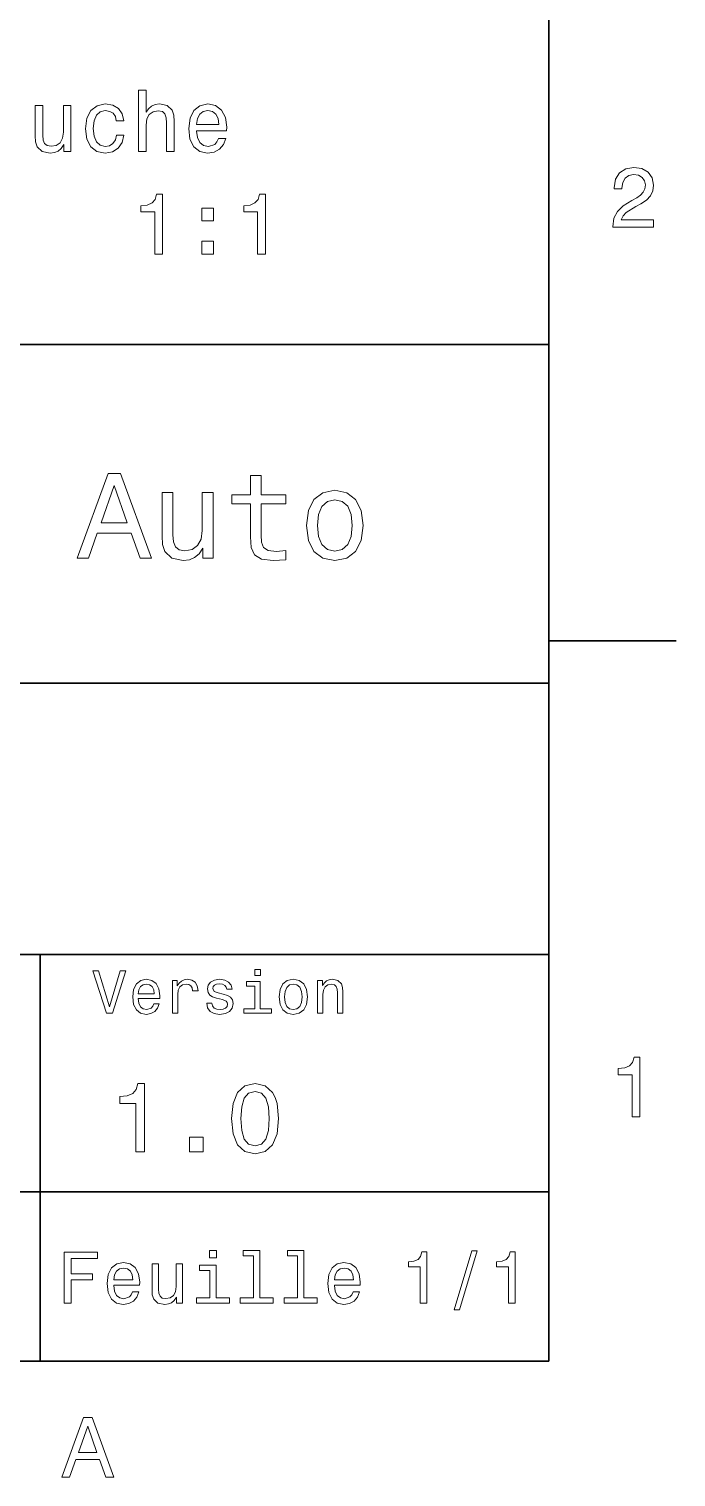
# Model space of a CAD drawing. Extents: x 0 to 297, y 0 to 210.
# Drawn here: x 256.3 to 294.5, y 3.2 to 88.6 of the extents above; entities that cross this region are included whole.
import ezdxf

# ---------------------------------------------------------------- set-up
doc = ezdxf.new("R2010")
doc.units = 0

msp = doc.modelspace()

# ---------------------------------------------------------------- linework, layer by layer
at = {"color": 7, "lineweight": 35}
for p, q in [((287, 10), (287, 200)), ((97, 70), (287, 70)), ((287, 70), (287, 10)), ((162, 50), (287, 50)), ((162, 34), (287, 34)), ((257, 10), (257, 34)), ((162, 20), (287, 20)), ((10, 10), (287, 10)), ((97, 10), (287, 10))]:
    msp.add_line(p, q, dxfattribs=at)
at = {"color": 7, "lineweight": 35, "ltscale": 0.1875}
msp.add_line((287, 52.5), (294.5, 52.5), dxfattribs=at)
at = {"color": 7, "lineweight": 13}
for points in [[(262.79657, 81.377197), (263.240356, 81.377197), (263.240356, 82.940598), (263.285736, 83.298668), (263.432007, 83.560913), (263.658936, 83.722298), (263.961548, 83.782814), (264.203613, 83.732384), (264.354919, 83.596214), (264.430573, 83.36927), (264.45578, 83.066681), (264.45578, 81.377197), (264.899597, 81.377197), (264.899597, 83.157455), (264.879395, 83.515526), (264.788635, 83.81308), (264.491089, 84.085411), (264.0271, 84.181229), (263.774933, 84.145927), (263.558075, 84.05011), (263.376526, 83.898811), (263.240356, 83.692039), (263.240356, 84.998238), (262.79657, 84.998238)], [(258.812408, 84.085411), (258.368591, 84.085411), (258.368591, 82.522011), (258.318176, 82.158897), (258.171906, 81.896652), (257.944977, 81.735268), (257.64743, 81.684837), (257.4104, 81.725182), (257.259094, 81.846214), (257.17337, 82.052986), (257.153198, 82.345497), (257.153198, 84.085411), (256.709381, 84.085411), (256.709381, 82.305153), (256.724518, 81.947083), (256.820343, 81.649529), (257.112854, 81.377197), (257.581848, 81.28138), (257.834015, 81.316681), (258.050873, 81.407455), (258.237488, 81.563797), (258.388763, 81.790741), (258.388763, 81.377197), (258.812408, 81.377197)], [(261.485321, 83.187714), (261.924072, 83.187714), (261.833313, 83.591171), (261.616455, 83.908897), (261.278534, 84.105583), (260.839783, 84.181229), (260.355621, 84.080368), (259.987488, 83.797943), (259.755493, 83.339012), (259.674805, 82.72374), (259.750458, 82.11351), (259.977386, 81.659615), (260.335449, 81.377197), (260.824646, 81.28138), (261.258362, 81.357025), (261.596252, 81.56884), (261.828247, 81.901695), (261.929108, 82.345497), (261.505493, 82.345497), (261.42984, 82.06308), (261.288635, 81.851257), (261.086914, 81.720139), (260.839783, 81.679794), (260.532135, 81.745354), (260.310242, 81.947083), (260.174072, 82.274895), (260.128693, 82.738869), (260.174072, 83.192757), (260.315277, 83.520569), (260.542236, 83.722298), (260.839783, 83.7929), (261.10202, 83.747513), (261.298706, 83.631523), (261.42984, 83.43988)], [(266.220917, 82.602699), (267.996124, 82.602699), (268.00116, 82.809471), (267.920471, 83.389442), (267.698578, 83.823166), (267.345551, 84.085411), (266.876526, 84.181229), (266.417603, 84.080368), (266.064575, 83.797943), (265.837616, 83.339012), (265.756927, 82.733826), (265.832581, 82.11351), (266.059509, 81.659615), (266.407501, 81.377197), (266.861389, 81.28138), (267.254761, 81.346939), (267.577545, 81.51841), (267.814575, 81.790741), (267.950745, 82.153854), (267.511963, 82.153854), (267.421204, 81.952126), (267.29007, 81.800827), (266.91687, 81.679794), (266.629395, 81.735268), (266.412537, 81.911781), (266.271332, 82.199242), (266.220917, 82.58757)], [(266.220917, 82.975899), (266.276367, 83.323883), (266.412537, 83.581085), (266.619324, 83.737427), (266.891663, 83.7929), (267.158936, 83.737427), (267.365723, 83.581085), (267.491791, 83.323883), (267.53717, 82.975899)], [(290.76947, 76.916786), (293.175079, 76.916786), (293.175079, 77.350502), (291.273773, 77.350502), (291.3797, 77.587532), (291.561249, 77.784218), (292.121033, 78.142288), (292.418579, 78.293587), (292.751434, 78.510445), (292.988464, 78.762604), (293.124634, 79.060158), (293.175079, 79.398056), (293.089355, 79.821686), (292.852325, 80.154541), (292.489197, 80.366356), (292.020172, 80.442001), (291.536041, 80.35627), (291.167877, 80.119232), (290.930847, 79.740997), (290.850159, 79.241714), (290.850159, 79.171112), (291.309082, 79.171112), (291.309082, 79.211456), (291.354462, 79.554398), (291.490631, 79.806557), (291.707489, 79.967941), (291.994965, 80.023415), (292.287476, 79.972984), (292.504333, 79.846901), (292.645538, 79.650215), (292.695984, 79.403099), (292.660675, 79.171112), (292.56485, 78.974426), (292.403473, 78.802956), (292.181549, 78.651657), (291.884003, 78.490273), (291.389771, 78.177589), (291.041779, 77.844742), (290.835022, 77.441284), (290.76947, 76.931915)], [(263.749725, 75.330368), (264.208649, 75.330368), (264.208649, 78.855583), (263.865723, 78.855583), (263.774933, 78.547951), (263.593384, 78.341171), (263.31601, 78.220139), (262.932709, 78.179794), (262.932709, 77.821724), (263.749725, 77.821724)], [(269.821777, 75.330368), (270.280701, 75.330368), (270.280701, 78.855583), (269.937775, 78.855583), (269.846985, 78.547951), (269.665436, 78.341171), (269.388062, 78.220139), (269.004761, 78.179794), (269.004761, 77.821724), (269.821777, 77.821724)], [(266.528534, 77.28714), (267.224518, 77.28714), (267.224518, 78.038582), (266.528534, 78.038582)], [(266.528534, 75.330368), (267.224518, 75.330368), (267.224518, 76.08181), (266.528534, 76.08181)], [(259.175781, 57.381123), (259.838623, 57.381123), (260.364563, 58.850864), (262.360229, 58.850864), (262.886169, 57.381123), (263.563416, 57.381123), (261.733429, 62.388329), (260.998566, 62.388329)], [(260.595093, 59.463257), (261.365997, 61.667866), (262.136902, 59.463257)], [(269.399109, 60.579971), (269.399109, 58.64193), (269.442352, 58.015129), (269.644073, 57.582851), (270.047546, 57.330688), (270.731995, 57.244236), (271.481262, 57.280258), (271.481262, 57.827808), (270.933716, 57.78458), (270.436584, 57.842216), (270.170013, 58.022331), (270.054749, 58.324928), (270.033142, 58.75), (270.033142, 60.579971), (271.481262, 60.579971), (271.481262, 61.120316), (270.033142, 61.120316), (270.033142, 62.251438), (269.399109, 62.251438), (269.399109, 61.120316), (268.304016, 61.120316), (268.304016, 60.579971)], [(267.194519, 61.25), (266.560516, 61.25), (266.560516, 59.016571), (266.488464, 58.497837), (266.279541, 58.123196), (265.955322, 57.892651), (265.530243, 57.820602), (265.19165, 57.878242), (264.975494, 58.051151), (264.853027, 58.346542), (264.824219, 58.764408), (264.824219, 61.25), (264.190186, 61.25), (264.190186, 58.706772), (264.211792, 58.195244), (264.348694, 57.770172), (264.766571, 57.381123), (265.436584, 57.244236), (265.796814, 57.294666), (266.106628, 57.424351), (266.373199, 57.647694), (266.589325, 57.971901), (266.589325, 57.381123), (267.194519, 57.381123)], [(272.698853, 59.311958), (272.814117, 58.432995), (273.145508, 57.78458), (273.671448, 57.381123), (274.377502, 57.244236), (275.076355, 57.381123), (275.602295, 57.777374), (275.933716, 58.425793), (276.056183, 59.311958), (275.933716, 60.190922), (275.602295, 60.846542), (275.076355, 61.242794), (274.377502, 61.386887), (273.671448, 61.242794), (273.145508, 60.839336), (272.814117, 60.190922)], [(273.34726, 59.319164), (273.412109, 59.967579), (273.613831, 60.435879), (273.938019, 60.72406), (274.377502, 60.824928), (274.809784, 60.72406), (275.134003, 60.443081), (275.335724, 59.967579), (275.407776, 59.319164), (275.335724, 58.663544), (275.134003, 58.188038), (274.809784, 57.899853), (274.377502, 57.806194), (273.938019, 57.899853), (273.613831, 58.188038), (273.412109, 58.663544)], [(261.71109, 33.03458), (261.08429, 30.905619), (260.439484, 33.03458), (260.09726, 33.03458), (260.904175, 30.530979), (261.264404, 30.530979), (262.053314, 33.03458)], [(262.784576, 31.40634), (264.052582, 31.40634), (264.056183, 31.554033), (263.998566, 31.9683), (263.840057, 32.278099), (263.587891, 32.465416), (263.252869, 32.533859), (262.925079, 32.461815), (262.672913, 32.260086), (262.510803, 31.932276), (262.453156, 31.5), (262.507202, 31.056915), (262.669312, 30.732708), (262.917877, 30.530979), (263.242065, 30.462536), (263.523041, 30.509365), (263.753601, 30.631844), (263.922913, 30.826368), (264.020172, 31.085733), (263.706787, 31.085733), (263.641937, 30.941643), (263.548279, 30.833572), (263.281708, 30.747118), (263.076355, 30.786743), (262.921478, 30.912823), (262.820618, 31.118155), (262.784576, 31.395533)], [(264.794678, 30.530979), (265.111664, 30.530979), (265.111664, 31.636887), (265.144104, 31.903458), (265.241364, 32.094379), (265.399841, 32.209652), (265.612396, 32.249279), (265.770905, 32.224064), (265.889771, 32.152016), (265.961823, 32.029537), (265.98703, 31.863832), (266.307648, 31.863832), (266.264404, 32.155621), (266.145538, 32.364552), (265.947418, 32.490635), (265.677246, 32.533859), (265.49353, 32.505043), (265.335022, 32.432995), (265.194519, 32.310516), (265.082855, 32.144814), (265.082855, 32.465416), (264.794678, 32.465416)], [(267.791779, 31.658501), (267.485596, 31.730547), (267.258636, 31.8134), (267.182983, 31.982708), (267.20462, 32.101585), (267.280273, 32.188038), (267.40274, 32.242073), (267.579254, 32.263687), (267.748566, 32.242073), (267.881836, 32.177231), (267.968292, 32.079971), (268.004333, 31.950287), (268.314117, 31.950287), (268.314117, 31.957493), (268.260101, 32.191643), (268.112396, 32.375359), (267.881836, 32.490635), (267.579254, 32.533859), (267.273041, 32.490635), (267.049713, 32.371758), (266.90921, 32.195244), (266.865997, 31.971901), (266.898407, 31.755764), (266.999268, 31.604465), (267.164978, 31.496397), (267.406342, 31.420748), (267.759369, 31.334293), (267.975494, 31.244236), (268.033142, 31.17219), (268.054749, 31.064121), (268.022339, 30.930836), (267.935883, 30.829971), (267.79538, 30.765129), (267.608063, 30.743515), (267.409943, 30.765129), (267.265839, 30.840778), (267.168579, 30.963255), (267.128967, 31.132565), (266.822754, 31.132565), (266.873199, 30.844379), (267.020905, 30.635447), (267.255035, 30.509365), (267.579254, 30.462536), (267.917877, 30.509365), (268.166412, 30.635447), (268.317719, 30.837175), (268.371765, 31.100143), (268.332123, 31.327089), (268.220459, 31.481987), (268.036743, 31.582851)], [(269.992798, 33.117435), (269.657776, 33.117435), (269.657776, 32.757202), (269.992798, 32.757202)], [(271.087891, 31.496397), (271.145538, 31.056915), (271.311249, 30.732708), (271.574219, 30.530979), (271.927246, 30.462536), (272.276672, 30.530979), (272.539612, 30.729107), (272.705322, 31.053314), (272.766571, 31.496397), (272.705322, 31.935879), (272.539612, 32.263687), (272.276672, 32.461815), (271.927246, 32.533859), (271.574219, 32.461815), (271.311249, 32.260086), (271.145538, 31.935879)], [(273.350159, 30.530979), (273.667145, 30.530979), (273.667145, 31.647694), (273.699554, 31.903458), (273.804047, 32.090778), (273.966125, 32.206051), (274.182281, 32.249279), (274.355194, 32.213257), (274.463257, 32.115993), (274.517303, 31.95389), (274.535309, 31.737751), (274.535309, 30.530979), (274.852295, 30.530979), (274.852295, 31.802593), (274.837891, 32.058357), (274.773041, 32.270893), (274.560516, 32.465416), (274.229095, 32.533859), (274.04538, 32.508644), (273.890503, 32.440201), (273.757202, 32.324928), (273.65274, 32.170029), (273.65274, 32.465416), (273.350159, 32.465416)], [(262.784576, 31.672911), (262.824219, 31.921469), (262.921478, 32.105186), (263.069153, 32.216858), (263.263702, 32.256485), (263.45462, 32.216858), (263.602295, 32.105186), (263.692352, 31.921469), (263.724792, 31.672911)], [(269.981995, 30.79755), (269.981995, 32.400574), (269.167877, 32.400574), (269.167877, 32.130402), (269.664978, 32.130402), (269.664978, 30.79755), (269.016571, 30.79755), (269.016571, 30.530979), (270.637604, 30.530979), (270.637604, 30.79755)], [(271.412109, 31.5), (271.444519, 31.824207), (271.54538, 32.058357), (271.707489, 32.20245), (271.927246, 32.25288), (272.143372, 32.20245), (272.305481, 32.061958), (272.406342, 31.824207), (272.442352, 31.5), (272.406342, 31.17219), (272.305481, 30.934437), (272.143372, 30.790344), (271.927246, 30.743515), (271.707489, 30.790344), (271.54538, 30.934437), (271.444519, 31.17219)], [(291.909241, 24.416786), (292.368164, 24.416786), (292.368164, 27.942001), (292.025208, 27.942001), (291.934448, 27.634365), (291.752899, 27.427593), (291.475525, 27.306557), (291.092224, 27.266211), (291.092224, 26.90814), (291.909241, 26.90814)], [(262.631134, 22.360231), (263.155609, 22.360231), (263.155609, 26.38905), (262.763702, 26.38905), (262.659943, 26.037464), (262.452454, 25.801153), (262.135437, 25.662825), (261.697418, 25.616714), (261.697418, 25.207493), (262.631134, 25.207493)], [(268.285309, 24.314121), (268.371765, 23.409224), (268.642639, 22.763689), (269.074921, 22.371759), (269.674347, 22.244957), (270.268005, 22.371759), (270.700287, 22.763689), (270.965424, 23.409224), (271.057648, 24.314121), (270.965424, 25.213257), (270.855896, 25.570606), (270.700287, 25.864553), (270.268005, 26.256485), (269.674347, 26.38905), (269.074921, 26.256485), (268.642639, 25.858791), (268.371765, 25.213257)], [(268.838623, 24.314121), (268.884735, 25.011528), (269.028809, 25.51297), (269.288177, 25.806917), (269.674347, 25.910664), (270.054749, 25.806917), (270.314117, 25.51297), (270.458221, 25.011528), (270.504333, 24.314121), (270.458221, 23.610952), (270.314117, 23.10951), (270.054749, 22.815563), (269.674347, 22.717581), (269.288177, 22.815563), (269.028809, 23.10951), (268.884735, 23.610952)], [(265.806915, 22.360231), (266.602295, 22.360231), (266.602295, 23.219021), (265.806915, 23.219021)], [(258.414978, 13.428675), (258.817017, 13.428675), (258.817017, 14.807637), (260.079254, 14.807637), (260.079254, 15.166427), (258.817017, 15.166427), (258.817017, 16.065563), (260.368866, 16.065563), (260.368866, 16.428675), (258.414978, 16.428675)], [(267.389038, 16.532421), (266.98703, 16.532421), (266.98703, 16.100145), (267.389038, 16.100145)], [(269.572052, 16.212536), (269.572052, 13.748559), (268.789612, 13.748559), (268.789612, 13.428675), (270.73056, 13.428675), (270.73056, 13.748559), (269.952454, 13.748559), (269.952454, 16.532421), (268.975494, 16.532421), (268.975494, 16.212536)], [(272.174347, 16.212536), (272.174347, 13.748559), (271.391937, 13.748559), (271.391937, 13.428675), (273.332855, 13.428675), (273.332855, 13.748559), (272.554749, 13.748559), (272.554749, 16.532421), (271.57782, 16.532421), (271.57782, 16.212536)], [(279.416443, 13.428675), (279.809814, 13.428675), (279.809814, 16.450289), (279.515839, 16.450289), (279.438049, 16.1866), (279.28241, 16.009367), (279.044678, 15.905621), (278.716125, 15.871038), (278.716125, 15.564121), (279.416443, 15.564121)], [(281.42218, 13.026657), (281.720459, 13.026657), (282.766571, 16.510807), (282.463989, 16.510807)], [(284.621033, 13.428675), (285.014404, 13.428675), (285.014404, 16.450289), (284.720459, 16.450289), (284.642639, 16.1866), (284.48703, 16.009367), (284.249268, 15.905621), (283.920746, 15.871038), (283.920746, 15.564121), (284.621033, 15.564121)], [(261.341492, 14.479107), (262.863098, 14.479107), (262.867432, 14.656341), (262.798279, 15.153459), (262.608063, 15.525217), (262.305481, 15.75), (261.903473, 15.832133), (261.510101, 15.745678), (261.207489, 15.503603), (261.01297, 15.110231), (260.943817, 14.591499), (261.008636, 14.059798), (261.203156, 13.67075), (261.501434, 13.428675), (261.890503, 13.346542), (262.227661, 13.402739), (262.504333, 13.549712), (262.707489, 13.783141), (262.824219, 14.09438), (262.44812, 14.09438), (262.370331, 13.92147), (262.257935, 13.791787), (261.938049, 13.688041), (261.69165, 13.735591), (261.505768, 13.886888), (261.384735, 14.133286), (261.341492, 14.466139)], [(261.341492, 14.798992), (261.389038, 15.097262), (261.505768, 15.317724), (261.682983, 15.45173), (261.916412, 15.49928), (262.145538, 15.45173), (262.322754, 15.317724), (262.430847, 15.097262), (262.469727, 14.798992)], [(265.400574, 15.75), (265.020172, 15.75), (265.020172, 14.409943), (264.976959, 14.098703), (264.851593, 13.873919), (264.657074, 13.735591), (264.402008, 13.692364), (264.198853, 13.726946), (264.069153, 13.830692), (263.995667, 14.007925), (263.978394, 14.258646), (263.978394, 15.75), (263.597992, 15.75), (263.597992, 14.224064), (263.610962, 13.917148), (263.693085, 13.662104), (263.943817, 13.428675), (264.345825, 13.346542), (264.561951, 13.376801), (264.747833, 13.454611), (264.907776, 13.588617), (265.037476, 13.783141), (265.037476, 13.428675), (265.400574, 13.428675)], [(267.376068, 13.748559), (267.376068, 15.672191), (266.399139, 15.672191), (266.399139, 15.347983), (266.995667, 15.347983), (266.995667, 13.748559), (266.21759, 13.748559), (266.21759, 13.428675), (268.162811, 13.428675), (268.162811, 13.748559)], [(274.353027, 14.479107), (275.874634, 14.479107), (275.878967, 14.656341), (275.809814, 15.153459), (275.619598, 15.525217), (275.317017, 15.75), (274.914978, 15.832133), (274.521606, 15.745678), (274.219025, 15.503603), (274.024506, 15.110231), (273.955322, 14.591499), (274.020172, 14.059798), (274.214691, 13.67075), (274.51297, 13.428675), (274.902008, 13.346542), (275.239197, 13.402739), (275.515839, 13.549712), (275.719025, 13.783141), (275.835724, 14.09438), (275.459656, 14.09438), (275.381836, 13.92147), (275.26944, 13.791787), (274.949554, 13.688041), (274.703186, 13.735591), (274.517303, 13.886888), (274.39624, 14.133286), (274.353027, 14.466139)], [(274.353027, 14.798992), (274.400574, 15.097262), (274.517303, 15.317724), (274.694519, 15.45173), (274.927948, 15.49928), (275.157074, 15.45173), (275.33429, 15.317724), (275.442352, 15.097262), (275.481262, 14.798992)], [(258.266846, 3.166787), (258.730835, 3.166787), (259.098999, 4.195605), (260.495972, 4.195605), (260.864105, 3.166787), (261.338165, 3.166787), (260.05719, 6.67183), (259.542786, 6.67183)], [(259.260376, 4.624279), (259.799988, 6.167507), (260.33963, 4.624279)]]:
    msp.add_lwpolyline(points, close=True, dxfattribs=at)

doc.saveas('drawing.dxf')
